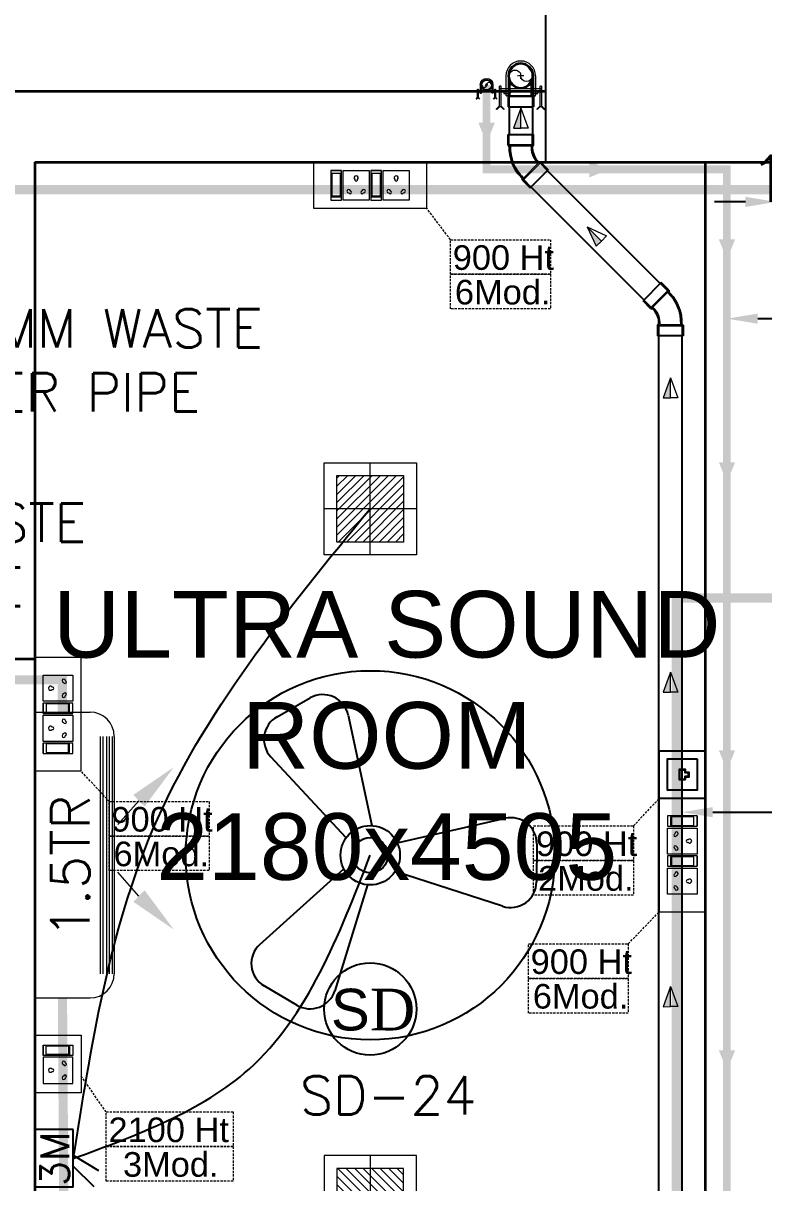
# Model space of a CAD drawing. Extents: x 3550807 to 4078732, y -628171 to -515859.
# Drawn here: x 3676137 to 3678545, y -594524 to -590754 of the extents above; entities that cross this region are included whole.
import ezdxf
from ezdxf import colors
from ezdxf.entities.mleader import LeaderData, LeaderLine
from ezdxf.math import Vec2, Vec3

# ---------------------------------------------------------------- set-up
doc = ezdxf.new("R2010")
doc.units = 0
doc.header["$LTSCALE"] = 6
doc.header["$MEASUREMENT"] = 0
for name, pattern in [('1', [0]), ('CENTER2', [1.125, 0.75, -0.125, 0.125, -0.125]), ('CONTINU', [0]), ('DASHED2', [0.375, 0.25, -0.125])]:
    doc.linetypes.add(name, pattern=pattern)
doc.layers.get('0').update_dxf_attribs({"linetype": 'CONTINUOUS'})
doc.layers.get('Defpoints').update_dxf_attribs({"linetype": 'CONTINUOUS'})
for name, color, linetype in [('24W RAW POWER', 1, 'CONTINUOUS'), ('24W UPS POWER LIGHT', 5, 'CONTINUOUS'), ('COL', 5, 'CONTINUOUS'), ('DIM', 7, 'CONTINUOUS'), ('ELE-1200MM CEILINGFAN', 6, 'CONTINUOUS'), ('ELE-3M RAW P.SB', 40, 'CONTINUOUS'), ('ELE.LAN POINT', 3, 'CONTINUOUS'), ('FA-FIRE TEXT', 7, 'CONTINUOUS'), ('HVAC_HI-WALL_1.5TR', 5, 'CONTINUOUS'), ('MEP_HVAC_DRAIN_PIPE', 7, 'CONTINUOUS'), ('MEP_HVAC_TEXT', 7, 'CONTINUOUS'), ('phe-text', 1, 'CONTINUOUS'), ('PL- WASTE PIPE', 6, 'CONTINUOUS'), ('PL-HOT WATER PIPE', 10, 'CONTINUOUS'), ('PL-SOIL PIPE', 1, 'CONTINUOUS'), ('TEXT', 5, 'CONTINUOUS')]:
    doc.layers.add(name, color=color, linetype=linetype)
doc.layers.add('CFT_LOOPING', color=7, linetype='1', lineweight=0, true_color=0xd6d600)
for name, color, linetype, lineweight in [('ELE-24W EMERGENCY  LED LIGHT', 5, 'CONTINUOUS', 18), ('ELE-24W LED LIGHT', 1, 'CONTINUOUS', 18), ('ELE-2NOS OF 6-16 RAW POWER SOCKET', 1, 'CONTINUOUS', 20), ('ELE-CABLE TRAY', 31, 'CONTINUOUS', 18), ('FA-BELOW SMOKE DERECTOR', 1, 'CONTINUOUS', 25), ('MEP_HVAC_VRF_COPPER_PIPE', 6, 'CONTINUOUS', 9), ('PHE-SP', 1, 'CONTINUOUS', 0), ('PL-CLAMP', 211, 'CONTINUOUS', 13), ('PL-SOFT  WATER SUPPLY PIPE', 162, 'CONTINUOUS', 9), ('PL-WATER PIPE CLAMP', 6, 'CONTINUOUS', 9), ('PL-WATER PIPING', 1, 'CONTINUOUS', 9), ('WALL', 10, 'CONTINUOUS', 35)]:
    doc.layers.add(name, color=color, linetype=linetype, lineweight=lineweight)
doc.layers.add('ELE-6A AC SOCKET', color=7, linetype='CONTINUOUS', true_color=0x00ceb6)
doc.layers.add('ELE-LIGHTING WIRING', color=7, linetype='CONTINUOUS', true_color=0x63d7b6)
doc.styles.add('ARIAL', font='arial.ttf')
doc.styles.add('PDF Times New Roman', font='times.ttf')
doc.styles.add('ROMANS', font='romans.shx')
doc.styles.get("Standard").update_dxf_attribs({"font": 'SIMPLEX'})
doc.styles.add('T 1-25', font='segoeui.ttf', dxfattribs={"width": 0.8, "height": 50})
doc.styles.add('VERDANA', font='verdana.ttf')
doc.dimstyles.new('D 1-25', dxfattribs={"dimtxt": 50, "dimasz": 12.5, "dimexe": 0, "dimexo": 10, "dimgap": 0, "dimtad": 0, "dimdec": 0, "dimzin": 0, "dimdsep": 46, "dimtxsty": 'T 1-25', "dimblk": 'ARCHTICK', "dimcen": 5, "dimclrd": 256, "dimclre": 256, "dimclrt": 256, "dimadec": 0, "dimazin": 0, "dimtfac": 50, "dimtdec": 0, "dimtmove": 1, "dimatfit": 2, "dimfxl": 0, "dimtolj": 1, "dimtzin": 0, "dimarcsym": 0})

# ---------------------------------------------------------------- blocks, each defined once
blk = doc.blocks.new('24w led light')
at = {"layer": 'ELE-24W LED LIGHT', "color": 1, "lineweight": 0}
for p, q in [((159.0000000012145, 158.9999999986694), (-159.9999999987274, 159.0000000012225)), ((-159.9999999987274, 159.0000000012225), (-160.0000000012806, -159.9999999987194)), ((-0.5000000012805742, -159.999999999996), (-0.4999999987274407, 158.999999999946)), ((158.9999999987194, -160.0000000012726), (159.0000000012145, 158.9999999986694)), ((114.5367849160933, 114.5367849143026), (-115.5367849143026, 114.5367849161594)), ((-115.5367849143026, 114.5367849161594), (-115.5367849161594, -115.5367849143526)), ((110.1664341049445, -115.5367849160353), (-115.5367849143606, 110.1664341068094)), ((81.97055120514068, -115.5367849159193), (-115.5367849145927, 81.97055120700553)), ((114.5367849144106, -91.7112528255815), (-91.71125282390676, 114.5367849159273)), ((114.5367849147007, -63.51536992577766), (-63.51536992410293, 114.5367849156952)), ((114.5367849149328, -35.31948702603185), (-35.31948702429909, 114.5367849155211)), ((114.5367849151069, -7.123604126228013), (-7.123604124495255, 114.536784915289)), ((114.536784915339, 21.07227877357582), (21.07227877536661, 114.5367849150569)), ((114.5367849155711, 49.26816167332163), (49.26816167511242, 114.5367849148248)), ((114.5367849158032, 77.46404457312546), (77.46404457497428, 114.5367849145927)), ((114.5367849160353, 105.6599274730454), (105.6599274747201, 114.5367849143606)), ((114.5367849142945, -115.5367849162094), (114.5367849160933, 114.5367849143026)), ((53.77466830533685, -115.5367849157452), (-115.5367849147668, 53.77466830725971)), ((25.57878540547499, -115.536784915397), (-115.5367849150569, 25.57878540745588)), ((-160.000000000004, -0.4999999987194258), (158.999999999996, -0.5000000012725593)), ((-2.617097494328851, -115.5367849151649), (-115.536784915231, -2.617097492464012)), ((-30.81298039413269, -115.5367849150489), (-115.5367849154631, -30.81298039220982)), ((-59.00886329393652, -115.5367849148168), (-115.5367849156952, -59.00886329212971)), ((-87.20474619374036, -115.5367849144686), (-115.5367849159273, -87.20474619181749)), ((-115.4006290935442, -115.5367849142945), (-115.5367849161594, -115.4006290915633)), ((-115.5367849161594, -115.5367849143526), (114.5367849142945, -115.5367849162094)), ((-160.0000000012806, -159.9999999987194), (158.9999999987194, -160.0000000012726))]:
    blk.add_line(p, q, dxfattribs=at)
blk = doc.blocks.new('24w led emeregency')
at = {"layer": 'ELE-24W EMERGENCY  LED LIGHT'}
h = blk.add_hatch(dxfattribs=at)
h.set_pattern_fill('ANSI31', scale=166.666666666665, style=0)
h.set_pattern_definition([(45, (0, 0), (-14.73139127471959, 14.7313912747196), [])])
h.paths.add_polyline_path([(-115.397401795839, -115.397401795839), (-115.397401795839, 115.397401795839), (115.397401795839, 115.397401795839), (115.397401795839, -115.397401795839)])
at = {"layer": 'ELE-24W EMERGENCY  LED LIGHT', "color": 5}
for p, q in [((0, 160), (0, -160)), ((-160, 0), (160, 0))]:
    blk.add_line(p, q, dxfattribs=at)
for points in [[(-160, -160), (-160, 160), (160, 160), (160, -160)], [(-115.397401795839, -115.397401795839), (-115.397401795839, 115.397401795839), (115.397401795839, 115.397401795839), (115.397401795839, -115.397401795839)]]:
    blk.add_lwpolyline(points, close=True, dxfattribs=at)
blk = doc.blocks.new('A$C07FB25EA')
at = {"layer": 'ELE-1200MM CEILINGFAN', "color": 3}
for p, q in [((6.532776267500593, 13.36735990063607), (9.466628320107704, 11.64112324596863)), ((0.2555713899018883, 2.637343919337582), (3.168330920685548, 12.07415516399124)), ((9.838218455632159, 7.943537505430868), (2.358767898105725, 1.207109641702118)), ((-11.7984145034352, 4.548378357842012), (-2.224771563924151, 1.439198100535577)), ((-14.84286138923198, -1.026129745423532), (-14.81482261964993, 2.37777899041248)), ((-2.411792527615034, -1.097340643536882), (-12.04069056159642, -3.293222517087997)), ((2.156221137716784, -1.540003275806157), (8.872359640910874, -8.780932646906876)), ((1.960196047803038, -12.49191586327652), (-0.1339963341779367, -2.646307742243152)), ((8.31008512173139, -12.34123015521618), (5.348194299542229, -14.01890223638475))]:
    blk.add_line(p, q, dxfattribs=at)
at = {"layer": 'ELE-1200MM CEILINGFAN', "color": 5, "ltscale": 10}
blk.add_circle((0, 0), 16.44920765180997, dxfattribs=at)
at = {"layer": 'ELE-1200MM CEILINGFAN', "color": 3}
for radius in [2.649698036423876, 1.57768634052507]:
    blk.add_circle((0, 0), radius, dxfattribs=at)
for centre, radius, start, end in [((5.364932230608247, 11.38253260855709), 2.302911, 59.52805232013018, 162.5228544712673), ((8.29878428322263, 9.656295953875087), 2.302911, 311.9493309576654, 59.52805232013018), ((-12.51198974412546, 2.358810032856127), 2.302911000000001, 71.9493309579858, 179.5280523201116), ((-12.54002851371843, -1.045098702990799), 2.302911000000001, 179.5280523201116, 282.5228544713182), ((7.175096283113817, -10.33743390556629), 2.302911000000001, 299.5280523201873, 42.52285447146621), ((4.213205460910103, -12.01510598673485), 2.302911000000001, 191.9493309577734, 299.5280523201873)]:
    blk.add_arc(centre, radius, start, end, dxfattribs=at)
blk = doc.blocks.new('TEWSER')
at = {"layer": 'ELE-3M RAW P.SB'}
for p, q in [((0, 0), (125, 0)), ((0, 0), (0, -187.5000000001164)), ((0, -68.9348106419202), (-66.29126073652878, -2.643549905624241)), ((0, -104.5043680202216), (-82.20273159211501, -54.11416240036488)), ((0, -187.5000000001164), (125, -187.5000000001164))]:
    blk.add_line(p, q, dxfattribs=at)
blk.add_text('3M', height=93.75000000006436, rotation=269.9999999999999, dxfattribs=at).set_placement((13.29757207352668, -4.704503317945637))
blk = doc.blocks.new('*D171')
at = {"layer": 'Defpoints', "color": 0, "linetype": 'ByBlock', "transparency": 16777216}
for p in [(3678584.52721657, -591335.3572880513), (3678584.52721657, -591356.3237228213), (3678749.533012142, -591356.3212707468)]:
    blk.add_point(p, dxfattribs=at)
at = {"layer": 'ELE-CABLE TRAY', "color": 7, "lineweight": -2, "transparency": 16777216}
for p, q in [((3678484.52721657, -591335.3572880513), (3678384.52721657, -591335.3572880513)), ((3678584.52721657, -591346.3237228213), (3678584.52721657, -591335.3572880513)), ((3678749.533012142, -591335.3572880513), (3678584.52721657, -591335.3572880513)), ((3678749.533012142, -591346.3212707468), (3678749.533012142, -591335.3572880513)), ((3678849.533012142, -591335.3572880513), (3678949.533012142, -591335.3572880513))]:
    blk.add_line(p, q, dxfattribs=at)
at = {"layer": 'ELE-CABLE TRAY', "color": 7, "linetype": 'ByBlock', "transparency": 16777216}
for points in [[(3678484.52721657, -591352.0239547179), (3678484.52721657, -591318.6906213847), (3678584.52721657, -591335.3572880513)], [(3678849.533012142, -591318.6906213847), (3678849.533012142, -591352.0239547179), (3678749.533012142, -591335.3572880513)]]:
    blk.add_solid(points, dxfattribs=at)
at = {"layer": 'ELE-CABLE TRAY', "color": 7, "linetype": 'ByBlock', "transparency": 16777216, "insert": (3678689.530131157, -591260.3572880513), "char_height": 150, "attachment_point": 5, "style": 'ROMANS'}
blk.add_mtext('\\A1;165', dxfattribs=at)
blk = doc.blocks.new('RTUH 6U')
at = {"layer": 'ELE-2NOS OF 6-16 RAW POWER SOCKET', "color": 30, "ltscale": 300}
for p, q in [((-311.5148522858508, -26.47821136575658), (-226.5000409251079, -26.47821136575658)), ((-311.5148522858508, -123.5216896266211), (-311.5148522858508, -26.47821136575658)), ((-226.5000409251079, -26.47821136575658), (-226.5000409251079, -123.5216896266211)), ((-187.0565626639873, -26.47821136575658), (-220.8652583165094, -26.47821136575658)), ((-220.8652583165094, -26.47821136575658), (-220.8652583165094, -123.5216896266211)), ((-189.8739539682865, -37.04342875699513), (-218.0478670122102, -37.04342875699513)), ((-218.0478670122102, -37.04342875699513), (-218.0478670122102, -112.9564722352661)), ((-189.8739539682865, -112.9564722352661), (-189.8739539682865, -37.04342875699513)), ((-187.0565626639873, -123.5216896266211), (-187.0565626639873, -26.47821136575658)), ((-187.0565626639873, -123.5216896266211), (-187.0565626639873, -26.47821136575658)), ((-181.4217800553888, -123.5216896266211), (-181.4217800553888, -26.47821136575658)), ((-181.4217800553888, -26.47821136575658), (-96.40696869464591, -26.47821136575658)), ((-96.40696869464591, -26.47821136575658), (-96.40696869464591, -123.5216896266211)), ((-56.96349043352529, -26.47821136575658), (-90.77218608604744, -26.47821136575658)), ((-90.77218608604744, -26.47821136575658), (-90.77218608604744, -123.5216896266211)), ((-59.78088173829019, -37.04342875699513), (-87.9547947817482, -37.04342875699513)), ((-87.9547947817482, -37.04342875699513), (-87.9547947817482, -112.9564722352661)), ((-59.78088173829019, -112.9564722352661), (-59.78088173829019, -37.04342875699513)), ((-56.96349043352529, -123.5216896266211), (-56.96349043352529, -26.47821136575658)), ((-56.96349043352529, -123.5216896266211), (-56.96349043352529, -26.47821136575658)), ((-189.8739539682865, -40.42429832229391), (-218.0478670122102, -40.42429832229391)), ((-59.78088173829019, -40.42429832229391), (-87.9547947817482, -40.42429832229391)), ((-218.0478670122102, -112.9564722352661), (-189.8739539682865, -112.9564722352661)), ((-87.9547947817482, -112.9564722352661), (-59.78088173829019, -112.9564722352661)), ((-226.5000409251079, -123.5216896266211), (-311.5148522858508, -123.5216896266211)), ((-187.0565626639873, -123.5216896266211), (-220.8652583165094, -123.5216896266211)), ((-220.8652583165094, -123.5216896266211), (-187.0565626639873, -123.5216896266211)), ((-96.40696869464591, -123.5216896266211), (-181.4217800553888, -123.5216896266211)), ((-56.96349043352529, -123.5216896266211), (-90.77218608604744, -123.5216896266211)), ((-90.77218608604744, -123.5216896266211), (-56.96349043352529, -123.5216896266211))]:
    blk.add_line(p, q, dxfattribs=at)
blk.add_lwpolyline([(-4.092510789632797e-05, 4.950386937707663e-05), (-368.4783017947339, 4.950386937707663e-05), (-368.4783017947339, -149.9999504961306), (-4.092510789632797e-05, -149.9999504961306)], close=True, dxfattribs=at)
for centre, radius, start, end in [((-293.2345507191494, -56.05690794810653), 5.702069884256065, 87.48996629468185, 354.7310871131253), ((-288.7399569302797, -52.13456946169026), 4.600757324912477, 284.9048633383454, 157.3161900704558), ((-249.274936280679, -52.13456946169026), 4.600757324912477, 22.68380993221952, 255.0951366616546), ((-244.7803424918093, -56.05690794810653), 5.702069884256065, 185.2689128868746, 92.51003370531816), ((-163.1414784886874, -56.05690794810653), 5.702069884256065, 87.48996629468185, 354.7310871131253), ((-158.6468846998177, -52.13456946169026), 4.600757324912477, 284.9048633383454, 157.3161900677805), ((-119.181864050217, -52.13456946169026), 4.600757324912477, 22.68380993221952, 255.0951366616546), ((-114.6872702613473, -56.05690794810653), 5.702069884256065, 185.2689128868746, 92.51003370531816), ((-269.0074466057122, -98.95577360759489), 6.616767067351513, 127.1583653105455, 52.84163468502312), ((-269.0074466057122, -92.33763240661938), 4.216839631110872, 341.4031195241894, 198.5968804773098), ((-138.9143743752502, -98.95577360759489), 6.616767067351513, 127.1583653105455, 52.84163468502312), ((-138.9143743752502, -92.33763240661938), 4.216839631110872, 341.4031195241894, 198.5968804773098)]:
    blk.add_arc(centre, radius, start, end, dxfattribs=at)
blk = doc.blocks.new('EQ2WE')
at = {"layer": 'ELE-6A AC SOCKET', "lineweight": 0}
for p, q in [((-98.74961535586044, 169.5296093540965), (-215.4297063327394, 169.5296093540965)), ((-215.4297063327394, 169.5296093540965), (-215.4297063327394, 36.34056040062569)), ((-98.74961535586044, 36.34056040062569), (-98.74961535586044, 169.5296093540965)), ((-91.01605767477304, 36.34056040062569), (-91.01605767477304, 169.5296093540965)), ((-91.01605767477304, 169.5296093540965), (-44.61471158778295, 169.5296093540965)), ((-44.61471158778295, 169.5296093540965), (-91.01605767477304, 169.5296093540965)), ((-44.61471158778295, 169.5296093540965), (-44.61471158778295, 36.34056040062569)), ((-44.61471158778295, 169.5296093540965), (-44.61471158778295, 36.34056040062569)), ((-87.14927883446217, 50.84098105295561), (-87.14927883446217, 155.0291887017665)), ((-87.14927883446217, 155.0291887017665), (-48.48149042809382, 155.0291887017665)), ((-48.48149042809382, 155.0291887017665), (-48.48149042809382, 50.84098105295561)), ((-48.48149042809382, 55.48111566121224), (-87.14927883446217, 55.48111566121224)), ((-215.4297063327394, 36.34056040062569), (-98.74961535586044, 36.34056040062569)), ((-44.61471158778295, 36.34056040062569), (-91.01605767477304, 36.34056040062569)), ((-48.48149042809382, 50.84098105295561), (-87.14927883446217, 50.84098105295561))]:
    blk.add_line(p, q, dxfattribs=at)
blk.add_lwpolyline([(0, 0), (-257.3377121933736, 0), (-257.3377121933736, 205.8701697547222), (0, 205.8701697547222)], close=True, dxfattribs=at)
for centre, radius, start, end in [((-157.0896608447656, 135.8136806810508), 9.081299729220849, 307.1583653148004, 232.8416346884283), ((-157.0896608447656, 126.7304949983954), 5.787476604568305, 161.4031195280473, 18.59688047086035), ((-190.3405810883269, 76.93636897683609), 7.825907300167327, 5.268912887902898, 272.5100337055451), ((-184.1718958457932, 71.55308571003843), 6.314391276533496, 202.6838099291593, 75.09513666362629), ((-130.0074258428067, 71.55308571003843), 6.314391276533496, 104.9048633363737, 337.3161900708406), ((-123.8387406007387, 76.93636897683609), 7.825907300167327, 267.4899662944549, 174.7310871120971)]:
    blk.add_arc(centre, radius, start, end, dxfattribs=at)
blk = doc.blocks.new('Voice')
at = {"layer": 'ELE.LAN POINT', "color": 6}
for points in [[(-0.0001435091835446656, -31.83524279187447), (127.8731920092255, -31.83524279191364), (127.8731920092255, 91.99998739433515), (-0.0001435091835446656, 91.99998739437433)], [(21.85946668858487, -9.975632593831826), (106.0135818114571, -9.975632593831826), (106.0135818114571, 70.14037719625334), (21.85946668858487, 70.14037719629252)], [(77.26763112169853, 21.4423185055611), (69.73059573140364, 21.4423185055611), (69.73059573140364, 11.69924630392988), (58.14245276861877, 11.69924630392988), (58.14245276861877, 21.4423185055611), (50.60541737832387, 21.4423185055611), (50.60541737832387, 38.72242609717381), (77.26763112169853, 38.72242609717381)], [(75.92159601097843, 22.78835361628119), (68.38456062068354, 22.78835361628119), (68.38456062068354, 13.04528141464998), (59.48848787933886, 13.04528141464998), (59.48848787933886, 22.78835361628119), (51.95145248904397, 22.78835361628119), (51.95145248904397, 37.37639098645371), (75.92159601097843, 37.37639098645371)]]:
    blk.add_lwpolyline(points, close=True, dxfattribs=at)
blk = doc.blocks.new('SMOKE DETECTOR')
at = {"layer": 'FA-BELOW SMOKE DERECTOR', "color": 7}
blk.add_circle((931028.7306233168, -118293.8702529273), 166.0108993562608, dxfattribs=at)
at = {"layer": 'FA-BELOW SMOKE DERECTOR', "insert": (930887.0836242564, -118372.9609814075), "char_height": 150, "attachment_point": 7, "style": 'PDF Times New Roman'}
blk.add_mtext('{\\fArial|b0|i0|c0|p34;S}D', dxfattribs=at)
blk = doc.blocks.new('clamp')
at = {"layer": 'PL-CLAMP'}
for p, q in [((105.410400617477, 198.4223073759828), (168.5933547500048, 198.4223073759828)), ((105.4194071475234, 191.061689693645), (168.5933547500048, 191.061689693645)), ((156.2435930851665, 205.7829250434194), (161.1938547078047, 205.7829250434194)), ((163.1938547078338, 185.7010720262084), (163.1938547078338, 203.7829250434194)), ((170.5933547500339, 196.4223073759828), (170.5933547500339, 193.0616897234473)), ((156.2439709785853, 183.7010720261939), (161.1938547078047, 183.7010720261939)), ((156.2451165500555, 116.7600894758258), (161.1953781727519, 116.7600894758258)), ((163.1953781727519, 96.67823645860028), (163.1953781727519, 114.7600894758258)), ((105.410400617477, 102.0388344714198), (168.594878304359, 102.0388541260514)), ((105.4395805779371, 109.3994718083892), (168.594878304359, 109.3994718083892)), ((156.2454944435325, 94.67823645861483), (161.1953781727519, 94.67823645861483)), ((170.594878304359, 107.3994718083892), (170.594878304359, 104.0388541409526))]:
    blk.add_line(p, q, dxfattribs=at)
for points in [[(138.4495001331173, 216.4782889524255, -0.4142135623730951), (139.4494830265551, 217.4783060887608), (203.0525380793722, 217.4783060887608), (214.0287283745938, 228.4483454910244), (215.442966125761, 227.0341561360489), (203.8813840006806, 215.477935905318), (215.3198989716411, 204.0455645558561), (213.9057096329861, 202.6313268032993), (203.0092255945979, 213.4783060589585), (139.4495514824896, 213.4783060589585, -0.4142135623730951), (138.449534316381, 214.4782889673266), (138.4495001331173, 216.4782889524255)], [(138.4495001319614, 84.33570991845465, -0.4142135623730951), (139.4494830253992, 85.33572705479003), (203.0525380782163, 85.33572705479003), (214.0287283734379, 96.3057664570536), (215.4429661246051, 94.89157710207816), (203.8813839995248, 83.33535687134726), (215.3198989704852, 71.90298552188533), (213.9057096318302, 70.48874776932853), (203.009225593442, 81.3357270249877), (139.4495514813337, 81.3357270249877, -0.4142135623730951), (138.4495343152252, 82.33570993335582), (138.4495001319614, 84.33570991845465)]]:
    blk.add_lwpolyline(points, format="xyb", dxfattribs=at)
for points in [[(146.2457227590952, 81.33584335835315), (146.2433929625716, 217.4784224072251)], [(156.2457227888975, 81.3360144832883), (156.2433929327693, 217.4785935470615)]]:
    blk.add_lwpolyline(points, dxfattribs=at)
for centre, radius, start, end in [((105.410400617477, 150.2305709013496), 48.19173645431874, 90, 270), ((161.1938547078047, 203.7829250434194), 2, 0, 90), ((168.5933547500048, 196.4223073759828), 2, 0, 90), ((168.5933547500048, 193.0616897234473), 2, 270, 0), ((161.1938547078047, 185.7010720262084), 2, 270, 0), ((161.1953781727519, 114.7600894758258), 2, 0, 90), ((161.1953781727519, 96.67823645860028), 2, 270, 0), ((168.594878304359, 107.3994718083892), 2, 0, 90), ((168.594878304359, 104.0388541409526), 2, 270, 0)]:
    blk.add_arc(centre, radius, start, end, dxfattribs=at)
blk = doc.blocks.new('RISER UP 100')
at = {"color": 0, "linetype": 'Continuous'}
for p, q in [((-98.49999999981087, 60.00000000035834), (-148.4999999998108, 60.00000000054024)), ((-148.5000000002183, -59.99999999945976), (-148.4999999998108, 60.00000000054024)), ((-98.49999999976716, 60.00000000035834), (-93.49999999977443, 55.00000000034014)), ((-93.49999999983265, 55.00000000036925), (-23.97915761637705, 55.00000000011461)), ((-98.50000000020373, -59.99999999964166), (-93.50000000016735, -54.99999999965986)), ((-93.50000000022557, -54.99999999968895), (-23.97915761678451, -54.99999999994178)), ((-98.50000000020373, -59.99999999964166), (-148.5000000002183, -59.99999999945976))]:
    blk.add_line(p, q, dxfattribs=at)
at = {"color": 8, "linetype": 'Continuous', "lineweight": 0, "ltscale": 0.005}
for p, q in [((-98.49999999983265, 55.00000000035834), (-148.4999999998035, 55.00000000054024)), ((-98.50000000016735, -54.99999999964166), (-98.49999999981813, 55.00000000035834)), ((-98.49999999978901, 55.00000000035834), (-93.4999999998472, 50.00000000036925)), ((-93.5000000001528, -49.99999999965986), (-93.4999999998472, 50.00000000036925)), ((-93.4999999998472, 50.00000000036925), (-33.16624790341303, 50.00000000014916)), ((-98.50000000018193, -54.99999999964166), (-148.5000000001819, -54.99999999945976)), ((-98.50000000018193, -54.99999999964166), (-93.5000000001528, -49.99999999965986)), ((-93.50000000021099, -49.99999999968895), (-33.16624790377682, -49.99999999990814))]:
    blk.add_line(p, q, dxfattribs=at)
at = {"color": 8, "linetype": 'CENTER2', "lineweight": 0}
for p, q in [((-15, 0), (15, 0)), ((0, 15), (0, -15))]:
    blk.add_line(p, q, dxfattribs=at)
at = {"color": 0, "linetype": 'Continuous'}
blk.add_circle((-8.73115e-11, 0), 60, dxfattribs=at)
at = {"color": 8, "linetype": 'Continuous', "lineweight": 0, "ltscale": 0.005}
blk.add_circle((0, 0), 55.00000000005822, dxfattribs=at)
at = {"color": 8, "linetype": 'Continuous', "lineweight": 0}
for centre, start, end in [((2.18279e-11, 27.50000000002911), 89.99999999958314, 269.9999999991661), ((-1.891749e-10, -27.50000000002911), 269.9999999991661, 89.99999999958314)]:
    blk.add_arc(centre, 27.5000000000291, start, end, dxfattribs=at)
blk = doc.blocks.new('100 ELBOW')
at = {"color": 0, "linetype": 'Continuous'}
for p, q in [((72.20195579302526, 60.89285714305515), (66.55310312058282, 55.24400447058178)), ((72.20195579302526, 60.89285714305515), (123.7016141955292, 60.89285714315782)), ((123.7016141955292, 60.89285714315782), (123.7016141957698, -60.89285714266598)), ((-77.3469007565509, 0.5118417450248673), (-85.85548284644028, -7.996740344913633)), ((-94.11224476787173, -7.996740344930003), (-130.5622163833468, -44.44671196059696)), ((-130.5622163833468, -44.44671196059696), (-44.44671195991396, -130.5622163835787)), ((-94.11224476787173, -7.996740344930003), (-85.85548284644028, -7.996740344913633)), ((72.20195579341816, -60.89285714276775), (66.36354344811843, -55.05444479749622)), ((-7.996740344438872, -94.11224476791176), (-44.44671195991396, -130.5622163835787)), ((-0.4034520905552199, -78.18519802140327), (-7.996740344460704, -85.77848627534877)), ((-7.996740344438872, -94.11224476791176), (-7.996740344460704, -85.77848627534877)), ((72.20195579341816, -60.89285714276775), (123.7016141957698, -60.89285714266598))]:
    blk.add_line(p, q, dxfattribs=at)
at = {"color": 8, "linetype": 'Continuous', "lineweight": 0, "ltscale": 0.005}
for p, q in [((68.75000000021828, -49.13551471746722), (68.7499999999054, 49.10714285732321)), ((74.64285714274592, 55.00000000019736), (68.90941947101965, 49.26656232843924)), ((74.64285714310246, -54.99999999990087), (74.64285714274592, 55.00000000019736)), ((74.64285714274592, 55.00000000019736), (123.7016141955408, 55.00000000029549)), ((-91.67134341815105, -13.88959748778779), (-126.3953371370517, -48.6135912068703)), ((-91.67134341815105, -13.88959748778779), (-13.88959748730849, -91.67134341822292)), ((-91.67134341815105, -13.88959748778779), (-83.33758492558991, -13.88959748777142)), ((-83.3576468604806, -13.86953555287528), (-13.88959748733759, -83.33758492565994)), ((74.64285714310246, -54.99999999990087), (68.91841655111057, -49.27555940794263)), ((74.64285714310246, -54.99999999990087), (123.7016141957582, -54.99999999980364)), ((-13.88959748730849, -91.67134341822292), (-48.61359120620909, -126.3953371373054)), ((-4.450881254597334, -73.8988686928733), (-13.88959748733759, -83.33758492565994)), ((-13.88959748730849, -91.67134341822292), (-13.88959748733759, -83.33758492565994))]:
    blk.add_line(p, q, dxfattribs=at)
at = {"color": 8, "linetype": 'Continuous', "ltscale": 0.005}
blk.add_line((-72.30290350667202, -2.777919497664694), (-73.2578966919973, -3.732912682990899), dxfattribs=at)
at = {"color": 0, "linetype": 'Continuous'}
for centre, radius, start, end in [((61.57294092707889, -148.1969790893035), 203.5019307214106, 88.59769996659846, 133.0507825924265), ((60.93983303497954, -147.121771400527), 92.2781110515842, 86.66432149599329, 131.6643214958238)]:
    blk.add_arc(centre, radius, start, end, dxfattribs=at)
at = {"color": 8, "linetype": 'Continuous', "lineweight": 0, "ltscale": 0.005}
for centre, radius, start, end in [((61.53893721500208, -148.1392305552408), 197.5433397327614, 87.86175748807987, 137.1799984277659), ((60.93983303497954, -147.121771400527), 98.17096819445032, 85.33829684311314, 131.7660126684911)]:
    blk.add_arc(centre, radius, start, end, dxfattribs=at)
blk = doc.blocks.new('A$C0B1B3CFA')
at = {"layer": 'PHE-SP'}
h = blk.add_hatch(color=7, dxfattribs=at)
h.dxf.hatch_style = 1
h.paths.add_polyline_path([(-0.0494668798380715, 0.0226015183831585), (-0.0494668798380715, 0), (0.0123667199595179, 0)])
at = {"layer": 'PHE-SP', "color": 7}
for points in [[(-0.0494668798380715, 0), (0.0123667199595179, 0), (-0.0494668798380715, 0.0226015183831585), (-0.0494668798380715, 0)], [(-0.0494668798380715, 0), (0.0123667199595179, 0), (-0.0494668798380715, -0.0226015183831585), (-0.0494668798380715, 0)]]:
    blk.add_lwpolyline(points, dxfattribs=at)
blk = doc.blocks.new('Z$W@#3BD47561')
at = {"layer": 'PHE-SP', "xscale": 49.00933755098914, "yscale": 49.00933755098914, "zscale": 49.00933755098914, "rotation": 270}
blk.add_blockref('A$C0B1B3CFA', (0, 0), dxfattribs=at)
blk = doc.blocks.new('Z$W@#4AA511D8')
at = {"layer": 'phe-text', "linetype": 'ByBlock', "lineweight": -2, "ltscale": 0.5, "xscale": 0.0244727334018079, "yscale": 0.0244727334018079, "zscale": 0.0244727334018079, "rotation": 270}
blk.add_blockref('Z$W@#3BD47561', (0.0148325505764859, 0), dxfattribs=at)
blk = doc.blocks.new('WATER PIPE CLAMP')
at = {"layer": 'PL-CLAMP'}
for p, q in [((-61.42363702543662, 87.203300018562), (-62.53149715260952, 86.09451075736433)), ((-62.53149715260952, 86.09451075736433), (-54.02695144325844, 77.55860233027488)), ((-52.46013191560633, 78.24279998312704), (-61.42363702543662, 87.203300018562)), ((-54.02695144325844, 77.55860233027488), (-54.00521956078592, 27.74663718196098)), ((-43.40742998669157, 87.30760832811939), (-52.46013191560633, 78.24279998312704)), ((-50.89215058725676, 77.59391414618585), (-42.29864071271732, 86.19974820199423)), ((-50.87040387224988, 27.7479511849815), (-50.89215058725676, 77.59391414618585)), ((-42.29864071271732, 86.19974820199423), (-43.40742998669157, 87.30760832811939)), ((42.13701889981166, 87.24848129262682), (41.02915877263877, 86.13969203148736)), ((41.02915877263877, 86.13969203148736), (49.53370448198984, 77.6037836043397)), ((51.10052400970017, 78.28798125730827), (42.13701889981166, 87.24848129262682)), ((49.53370448198984, 77.6037836043397), (49.55543636449147, 27.79181845602579)), ((60.15322593858582, 87.35278960224241), (51.10052400970017, 78.28798125730827)), ((52.66850533804973, 77.63909542025067), (61.26201521253097, 86.24492947617546)), ((52.69025205305661, 27.79313245910453), (52.66850533804973, 77.63909542025067)), ((61.26201521253097, 86.24492947617546), (60.15322593858582, 87.35278960224241)), ((-54.01073710885248, 40.90986241446808), (52.68473527816241, 40.95458542252891)), ((-54.00745208957233, 33.0728232281399), (52.68802028574282, 33.11754628294148)), ((-53.22118712621159, 26.96326172561385), (-51.65377930528484, 26.96391876210691)), ((-43.55438549470273, 40.91424533922691), (-43.55607792458613, 44.79348857409786)), ((-41.98935392982094, 46.36158022109885), (-27.81853501210571, 46.36776264267974)), ((-37.76847486649058, 1.077100204420276), (-37.79006306102383, 50.59502245381009)), ((-33.58960984708392, 52.16426313994452), (-36.223339054588, 52.16311410081107)), ((-31.9999245791405, 1.102485351613723), (-32.02151820008294, 50.59753914515022)), ((-26.24875080600032, 40.93598598096287), (-26.25044336510473, 44.81552537239622)), ((26.21315937946201, 40.9579761881032), (26.21146694957861, 44.83721942297416)), ((27.77819094437291, 46.39082434552256), (41.94900986205903, 46.39700676721986)), ((31.9990818107326, 1.114596733823419), (31.97748181317002, 50.62426650820998)), ((36.17793502708082, 52.19350719428621), (33.54420583127649, 52.19235815526918)), ((37.76762975112069, 1.110054972348735), (37.74602667411091, 50.62678319949191)), ((43.51879406816442, 40.95074338099221), (43.51710150906001, 44.83028277236735)), ((50.3394687990949, 27.00844299967866), (51.90687661999254, 27.00910003622994))]:
    blk.add_line(p, q, dxfattribs=at)
for centre, radius, start, end in [((-53.22151561529608, 27.74696567107458), 0.7837040143289429, 180.0240154956851, 270.0240154935605), ((-51.6541078001901, 27.74762269004714), 0.783703996811694, 270.0240159196474, 0.02401592176918838), ((-41.98867010368849, 44.79417240020121), 1.56740797006026, 90.02499690782554, 180.0249969067743), ((-36.22265522845555, 50.59570627997164), 1.56740797006026, 90.02499690782554, 180.0249969089031), ((-0.0004225751908961684, 1.093577588384505), 37.76805590477138, 180.0249969071972, 0.02499690719718837), ((-33.58892602098058, 50.59685531898867), 1.56740797006026, 0.0249969089030943, 90.02499690676166), ((-27.81785118600237, 44.81484154629288), 1.56740797006026, 0.02499690677435697, 90.02499690676166), ((27.77887477047625, 44.82341652462492), 1.56740797006026, 90.02499690676166, 180.0249969067743), ((33.54488965740893, 50.62495033431333), 1.56740797006026, 90.02499690782554, 180.0249969067743), ((36.17861885321327, 50.62609937338857), 1.56740797006026, 0.02499690677435697, 90.02499690782554), ((41.94969368816237, 44.82959894626401), 1.56740797006026, 0.02499690677435697, 90.02499690676166), ((50.3391403099813, 27.79214694513939), 0.7837040143289429, 180.0240154956851, 270.0240154956882), ((51.90654812505818, 27.79280396422837), 0.783703996811694, 270.0240159217751, 0.02401591750474252)]:
    blk.add_arc(centre, radius, start, end, dxfattribs=at)
blk = doc.blocks.new('1234WE12')
at = {"layer": 'PL-SOFT  WATER SUPPLY PIPE', "color": 8, "linetype": 'CENTER2', "lineweight": 0}
for p, q in [((4.363600330427289, 0.02984980307519436), (-4.3636469617486, 0.008779353927820921)), ((-0.01055854186415672, 4.382938224356622), (0.01051190868020058, -4.344309067353606))]:
    blk.add_line(p, q, dxfattribs=at)
at = {"layer": 'PL-SOFT  WATER SUPPLY PIPE', "color": 3, "linetype": 'Continuous'}
blk.add_circle((-2.331659197807312e-05, 0.01931457873433828), 17.45454545453417, dxfattribs=at)
at = {"layer": 'PL-SOFT  WATER SUPPLY PIPE', "color": 8, "linetype": 'Continuous', "lineweight": 0, "ltscale": 0.005}
blk.add_circle((-2.331659197807312e-05, 0.01931457873433828), 16.0000000000066, dxfattribs=at)
at = {"layer": 'PL-SOFT  WATER SUPPLY PIPE', "color": 8, "linetype": 'Continuous', "lineweight": 0}
for centre, start, end in [((-8, 0), 180.138330611633, 0.1383306149685398), ((7.999953368678689, 0.03862915700301528), 0.1383306149685398, 180.138330611633)]:
    blk.add_arc(centre, 8.000000000003295, start, end, dxfattribs=at)
blk = doc.blocks.new('HI WALL SPLIT AC UNIT 1.5TR')
at = {"layer": 'HVAC_HI-WALL_1.5TR', "color": 7, "lineweight": 5}
for p, q in [((1295285.094062001, -129882.4152555451), (1295362.690297949, -129951.570953507)), ((1295594.968264924, -129882.4152555451), (1295517.372028977, -129951.570953507))]:
    blk.add_line(p, q, dxfattribs=at)
at = {"layer": 'HVAC_HI-WALL_1.5TR', "color": 5, "lineweight": 5}
for p, q in [((1295075.965363557, -129962.8062686893), (1295847.465363557, -129962.8062686893)), ((1294997.215363557, -130220.8062686893), (1294997.215363557, -130041.5562686893)), ((1295926.215363557, -130220.8062686893), (1295926.215363557, -130041.5562686893)), ((1294997.215363557, -130220.8062686893), (1295926.215363557, -130220.8062686893))]:
    blk.add_line(p, q, dxfattribs=at)
at = {"layer": 'HVAC_HI-WALL_1.5TR', "color": 8, "lineweight": 5}
for p, q in [((1295075.965363557, -129969.7335215405), (1295847.465363557, -129969.7335215405)), ((1295075.965363557, -129978.9698862642), (1295847.465363557, -129978.9698862642)), ((1295075.965363557, -129988.2062509879), (1295847.465363557, -129988.2062509879)), ((1295075.965363557, -129999.7517275843), (1295847.465363557, -129999.7517275843)), ((1295075.965363557, -130008.9880095412), (1295847.465363557, -130008.9880095412))]:
    blk.add_line(p, q, dxfattribs=at)
at = {"layer": 'HVAC_HI-WALL_1.5TR', "color": 5, "lineweight": 5}
for centre, radius, start, end in [((1295075.965363557, -130041.5562686895), 78.75, 90, 180), ((1295847.465363557, -130041.5562686895), 78.7500000000291, 0, 90)]:
    blk.add_arc(centre, radius, start, end, dxfattribs=at)
at = {"layer": 'HVAC_HI-WALL_1.5TR', "color": 7, "lineweight": 5}
for points in [[(1295304.003380456, -129864.2081092676), (1295266.184743546, -129900.6224018228), (1295175.851184335, -129768.959344816)], [(1295576.05894647, -129864.2081092676), (1295613.877583379, -129900.6224018228), (1295704.21114259, -129768.959344816)]]:
    blk.add_solid(points, dxfattribs=at)

msp = doc.modelspace()

# ---------------------------------------------------------------- linework, layer by layer
at = {"layer": 'CFT_LOOPING', "color": 7, "linetype": 'DASHED2', "ltscale": 5}
for p, q in [((3677525.796491113, -591458.2369402051), (3677448.841700213, -591356.3219173255)), ((3676415.980639821, -593284.6055742037), (3676324.68010259, -593185.6004146117)), ((3678121.082239062, -593364.0993158801), (3678204.506866713, -593274.6239370556)), ((3678103.886402969, -593747.4548237857), (3678204.488745962, -593643.1021979253)), ((3676406.585881214, -594294.13737716), (3676324.680152094, -594176.7857460191))]:
    msp.add_line(p, q, dxfattribs=at)
for points in [[(3677525.796491113, -591458.2369402051), (3677850.616510147, -591458.2369402051), (3677850.616510147, -591570.7369402051), (3677525.796491113, -591570.7369402051)], [(3677525.796491113, -591570.7369402051), (3677850.616510147, -591570.7369402051), (3677850.616510147, -591683.2369402051), (3677525.796491113, -591683.2369402051)], [(3676415.980639821, -593284.6055742037), (3676740.800658856, -593284.6055742037), (3676740.800658856, -593397.1055742037), (3676415.980639821, -593397.1055742037)], [(3677796.262220027, -593364.0993158801), (3678121.082239062, -593364.0993158801), (3678121.082239062, -593476.5993158801), (3677796.262220027, -593476.5993158801)], [(3676415.980639821, -593397.1055742037), (3676740.800658856, -593397.1055742037), (3676740.800658856, -593509.6055742037), (3676415.980639821, -593509.6055742037)], [(3677796.262220027, -593476.5993158801), (3678121.082239062, -593476.5993158801), (3678121.082239062, -593589.0993158801), (3677796.262220027, -593589.0993158801)], [(3677779.066383934, -593747.4548237857), (3678103.886402969, -593747.4548237857), (3678103.886402969, -593859.9548237857), (3677779.066383934, -593859.9548237857)], [(3677779.066383934, -593859.9548237857), (3678103.886402969, -593859.9548237857), (3678103.886402969, -593972.4548237857), (3677779.066383934, -593972.4548237857)], [(3676406.585881214, -594294.13737716), (3676819.181869222, -594294.13737716), (3676819.181869222, -594406.63737716), (3676406.585881214, -594406.63737716)], [(3676406.585881214, -594406.63737716), (3676819.181869222, -594406.63737716), (3676819.181869222, -594519.13737716), (3676406.585881214, -594519.13737716)]]:
    msp.add_lwpolyline(points, close=True, dxfattribs=at)
at = {"layer": 'COL', "color": 8}
msp.add_lwpolyline([(3677834.524987438, -591206.3203238578), (3678584.524987438, -591206.3203238578), (3678584.524987438, -590456.3203238578), (3677834.524987438, -590456.3203238578)], close=True, dxfattribs=at)
at = {"layer": 'ELE-LIGHTING WIRING', "linetype": 'ByBlock'}
for points in [[(3676299.680152095, -594445.3701686361), (3676557.625493019, -593378.2603131594), (3677264.60702781, -592332.8203238578, 2.754892199620455e-09)], [(3676299.680152095, -594445.3701686361), (3676871.016974985, -594154.5712282232), (3677265.077247248, -593459.5405432943, 1.344342878938466e-09)]]:
    msp.add_spline(points, degree=3, dxfattribs=at)
at = {"layer": 'ELE-LIGHTING WIRING', "color": 254, "linetype": 'ByBlock', "true_color": 0xdebad0}
msp.add_spline([(3679145.468293663, -601316.4924160715), (3678902.490396204, -599920.1686120328), (3676407.258944845, -598217.9952188582), (3675736.705789957, -596206.3357541976), (3675458.650371533, -594096.7903123047, -3.520453151925189e-09)], degree=3, dxfattribs=at)
at = {"layer": 'MEP_HVAC_DRAIN_PIPE', "linetype": 'ByBlock', "const_width": 30}
for points in [[(3679620.024987439, -591295.9453238582), (3675959.680152094, -591295.9453238582)], [(3676264.305152094, -592994.3613585287), (3676264.305152094, -592889.2856434212), (3676002.393892264, -592889.2856434212), (3676002.393892264, -592074.6655221387)]]:
    msp.add_lwpolyline(points, dxfattribs=at)
at = {"layer": 'MEP_HVAC_VRF_COPPER_PIPE', "color": 6, "linetype": 'ByBlock', "const_width": 30}
for points, elevation in [([(3675899.288931763, -594854.9170493123), (3678260.008798883, -594854.9170493123), (3678260.008798883, -592623.207719122), (3678674.161504354, -592623.207719122), (3678674.161504353, -592445.8203238245)], -0.006222254567006757), ([(3675899.288931761, -594760.8723830688), (3676269.880563486, -594760.8723830688), (3676264.305152094, -593923.3613585287)], -0.006222254227347127)]:
    msp.add_lwpolyline(points, dxfattribs=dict(at, elevation=elevation))
at = {"layer": 'PL- WASTE PIPE', "linetype": 'ByBlock', "ltscale": 5}
for p, q in [((3677717.007586098, -591026.5950427359), (3677717.007586098, -591116.2044257026)), ((3677792.007586098, -591026.5950427359), (3677792.007586098, -591116.2044257027)), ((3677840.625887817, -591233.6920655842), (3678207.659771615, -591600.7259493823)), ((3677787.592879228, -591286.7250741732), (3678154.626762975, -591653.7589579208)), ((3678203.563803438, -595820.8093542224), (3678203.563803438, -591771.2465978534)), ((3678278.563803438, -595820.8093542224), (3678278.563803438, -591771.2465978533))]:
    msp.add_line(p, q, dxfattribs=at)
at = {"layer": 'PL-HOT WATER PIPE', "color": 11, "true_color": 0xf75178, "const_width": 25}
msp.add_lwpolyline([(3677643.363418824, -590955.2505377093), (3677643.363418824, -591229.5471320888), (3678424.726909992, -591229.5471320888), (3678424.726909992, -596266.9628576905)], dxfattribs=at)
at = {"layer": 'PL-WATER PIPING', "color": 61, "true_color": 0xd8e58c}
for points in [[(3677643.363418824, -591078.3109305454, 53.25524689926687, 0, 0), (3677643.363418824, -591143.1220071977, 0, 0, 0)], [(3677977.051355638, -591229.5471320888, 53.25524689926687, 0, 0), (3678041.86243229, -591229.5471320888, 0, 0, 0)], [(3678424.726909992, -591457.0560727381, 53.25524689926687, 0, 0), (3678424.726909992, -591521.8671493904, 0, 0, 0)], [(3678424.726909992, -592181.6293445019, 53.25524689926687, 0, 0), (3678424.726909992, -592246.4404211541, 0, 0, 0)], [(3678424.726909992, -593118.1482781386, 53.25524689926687, 0, 0), (3678424.726909992, -593182.9593547909, 0, 0, 0)], [(3678424.726909992, -594093.6090351909, 53.25524689926687, 0, 0), (3678424.726909992, -594158.4201118432, 0, 0, 0)]]:
    msp.add_lwpolyline(points, format="xyseb", dxfattribs=at)
at = {"layer": 'WALL', "color": 8, "linetype": 'ByBlock'}
for p, q in [((3677834.524987438, -590976.3203238578), (3672289.524987439, -590976.3203238578)), ((3676174.680152094, -591206.3200928693), (3676174.680152094, -592821.3200928693)), ((3678354.591935347, -595711.4023931994), (3678354.524987464, -591206.3237417815)), ((3675941.680152094, -592821.3200928693), (3676174.680152094, -592821.3200928693)), ((3676174.680152094, -592821.3200928693), (3676174.680152094, -594796.4023936343))]:
    msp.add_line(p, q, dxfattribs=at)
at = {"layer": 'WALL', "color": 8, "lineweight": 0}
msp.add_line((3677834.524987438, -591206.3203238578), (3676174.680152094, -591206.3203238578), dxfattribs=at)
at = {"layer": 'WALL', "color": 8, "linetype": 'ByBlock'}
msp.add_lwpolyline([(3676174.680152094, -591206.3203238578), (3681584.524987438, -591206.3203238578), (3681584.524987438, -597171.3203238578)], dxfattribs=at)

# ---------------------------------------------------------------- block references
at = {"layer": '24W RAW POWER', "lineweight": 9, "xscale": -0.9404388715045132, "yscale": 0.9404388715045132, "zscale": 0.9404388715045132}
msp.add_blockref('24w led light', (3677264.60702781, -592332.8203238578, 2.754892199620455e-09), dxfattribs=at)
at = {"layer": '24W UPS POWER LIGHT', "lineweight": 9, "xscale": -0.9375000000222322, "yscale": 0.9375000000222322, "zscale": 0.9375000000222322}
msp.add_blockref('24w led emeregency', (3677265.077247248, -594585.7905432937), dxfattribs=at)
at = {"layer": 'ELE-1200MM CEILINGFAN', "color": 7, "ltscale": 8, "xscale": 36.47592107175105, "yscale": 36.47592107175105, "zscale": 36.47592107175105, "rotation": 180}
msp.add_blockref('A$C07FB25EA', (3677265.077247248, -593459.5405432943, 1.344342878938466e-09), dxfattribs=at)
at = {"layer": 'ELE-2NOS OF 6-16 RAW POWER SOCKET', "color": 3, "linetype": 'ByBlock'}
for p, rotation in [((3677080.363398419, -591356.3218678216), 180), ((3676324.68010259, -593185.6004146117), 270), ((3678204.506916217, -593274.6238961306), 89.99999999999999)]:
    msp.add_blockref('RTUH 6U', p, dxfattribs=dict(at, rotation=rotation))
at = {"layer": 'ELE-3M RAW P.SB', "color": 26, "linetype": 'ByBlock', "rotation": 180}
msp.add_blockref('TEWSER', (3676299.680152095, -594539.1201686364), dxfattribs=at)
at = {"layer": 'ELE-6A AC SOCKET', "color": 254, "linetype": 'ByBlock', "true_color": 0xdebad0, "xscale": 0.7286145446852714, "yscale": 0.7286145446852714, "zscale": 0.7286145446852714, "rotation": 90}
msp.add_blockref('EQ2WE', (3676324.680152094, -594044.2916267125), dxfattribs=at)
at = {"layer": 'ELE.LAN POINT', "color": 7, "xscale": -1.211286963933217, "yscale": 1.211286963933217, "zscale": 1.211286963933217, "rotation": 89.99999999999973}
msp.add_blockref('Voice', (3678315.945252125, -593119.7328065382), dxfattribs=at)
at = {"layer": 'FA-BELOW SMOKE DERECTOR', "color": 6, "xscale": 0.9035551315104862, "yscale": 0.9035551315104862, "zscale": 0.9035551315104862}
msp.add_blockref('SMOKE DETECTOR', (2836029.290108856, -487074.507050026, 1.344342878938466e-09), dxfattribs=at)
at = {"layer": 'HVAC_HI-WALL_1.5TR', "rotation": 270}
msp.add_blockref('HI WALL SPLIT AC UNIT 1.5TR', (3806395.486420784, 702002.8540050285), dxfattribs=at)
at = {"layer": 'PL- WASTE PIPE', "linetype": 'ByBlock', "ltscale": 5}
for name, p, xscale, yscale, zscale, rotation in [('RISER UP 100', (3677754.433246917, -590925.545758524), -0.6804665603485837, 0.6804665603485837, 0.6804665595408722, 269.9999999999997), ('100 ELBOW', (3677754.447248828, -591200.5464352997), 0.6818181811568929, 0.6818181824598778, 0.6818181817632315, 90.00000000000026), ('100 ELBOW', (3678240.805402014, -591686.9045882563), 0.6818181811568929, 0.6818181824598778, 0.6818181817632315, 270.0000000000002)]:
    msp.add_blockref(name, p, dxfattribs=dict(at, xscale=xscale, yscale=yscale, zscale=zscale, rotation=rotation))
at = {"layer": 'PL-CLAMP', "linetype": 'ByBlock', "xscale": 0.9999250758013818, "yscale": 0.9999250758013818, "zscale": 0.9999250752857497, "rotation": 269.9750030928284}
msp.add_blockref('clamp', (3677604.259872148, -590820.042941187), dxfattribs=at)
at = {"layer": 'PL-SOFT  WATER SUPPLY PIPE', "color": 2, "ltscale": 500, "rotation": 180}
msp.add_blockref('1234WE12', (3677643.363418821, -590955.2503533212), dxfattribs=at)
at = {"layer": 'PL-SOIL PIPE', "color": 1, "linetype": 'Continuous', "xscale": 876.8658294741393, "yscale": 876.8658294741393, "zscale": 876.8658294741393}
for p, rotation in [((3677754.299703894, -591030.6857493959), 270.1299954999209), ((3677970.51428378, -591416.8221301824), 315.1299954999209), ((3678240.65785708, -591907.7079980618), 270.1299954999209), ((3678240.65785708, -592864.0968374987), 270.1299954999209), ((3678240.65785708, -593886.7984950895), 270.1299954999209)]:
    msp.add_blockref('Z$W@#4AA511D8', p, dxfattribs=dict(at, rotation=rotation))
at = {"layer": 'PL-WATER PIPE CLAMP', "ltscale": 5, "xscale": -0.5454630040780015, "yscale": 0.5454630040780015, "zscale": 0.5454630040780017, "rotation": 180.1633275206256}
msp.add_blockref('WATER PIPE CLAMP', (3677643.360222232, -590953.9505346047), dxfattribs=at)

# ---------------------------------------------------------------- texts
at = {"layer": 'DIM', "color": 8, "insert": (3677318.563175736, -593071.3699964542), "char_height": 216.75, "width": 2086.033935879946, "attachment_point": 5, "style": 'ARIAL'}
msp.add_mtext('ULTRA SOUND\\PROOM\\P2180x4505', dxfattribs=at)
at = {"layer": 'FA-FIRE TEXT', "color": 200, "linetype": 'CONTINU', "insert": (3677036.737470137, -594177.6191885289), "char_height": 125, "width": 349.8378647597838, "attachment_point": 1, "style": 'ROMANS'}
msp.add_mtext('{\\C256;SD-24\\P}', dxfattribs=at)
at = {"layer": 'MEP_HVAC_TEXT', "color": 0, "insert": (3676227.269481177, -593263.2224431175), "char_height": 125, "width": 1718.698670698463, "attachment_point": 3, "rotation": 89.99312459720404, "style": 'VERDANA'}
msp.add_mtext('{\\Fromans|c0;\\C256;1.5TR}', dxfattribs=at)
at = {"layer": 'PL- WASTE PIPE', "linetype": 'ByBlock', "ltscale": 5, "insert": (3675731.509647575, -591683.7614049522), "char_height": 124.9999999977931, "width": 1332.590875704529, "attachment_point": 1, "style": 'ROMANS'}
msp.add_mtext('%%c75MM WASTE WATER PIPE', dxfattribs=at)
at = {"layer": 'PL- WASTE PIPE', "color": 4, "linetype": 'ByBlock', "ltscale": 5, "insert": (3675157.058539179, -592315.8937064676), "char_height": 124.9999999977931, "width": 1332.590875704529, "attachment_point": 1, "style": 'ROMANS'}
msp.add_mtext('%%c40MM WASTE WATER PIPE', dxfattribs=at)
at = {"layer": 'TEXT', "color": 7, "char_height": 80, "attachment_point": 1}
for s, insert, width in [('\\A1;{\\fArial|b0|i0|c0|p34;900 Ht\\P}', (3677533.238331173, -591476.3151443796), 8957.987203209177), ('\\A1;{\\fArial|b0|i0|c0|p34;6Mod.\\P}', (3677540.257123339, -591588.8151443843), 352.574825963015), ('\\A1;{\\fArial|b0|i0|c0|p34;900 Ht\\P}', (3676423.422479881, -593302.6837783782), 8957.987203209177), ('\\A1;{\\fArial|b0|i0|c0|p34;6Mod.\\P}', (3676430.441272048, -593415.1837783828), 352.574825963015), ('\\A1;{\\fArial|b0|i0|c0|p34;900 Ht\\P}', (3677803.704060087, -593382.1775200546), 8957.987203209177), ('\\A1;{\\fArial|b0|i0|c0|p34;2Mod.\\P}', (3677810.722852254, -593494.6775200593), 352.574825963015), ('\\A1;{\\fArial|b0|i0|c0|p34;900 Ht\\P}', (3677786.508223994, -593765.5330279602), 8957.987203209177), ('\\A1;{\\fArial|b0|i0|c0|p34;6Mod.\\P}', (3677793.527016161, -593878.0330279649), 352.574825963015), ('\\A1;{\\fArial|b0|i0|c0|p34;2100 Ht}', (3676414.027721274, -594312.2155813345), 8957.987203209177), ('\\A1;{\\fArial|b0|i0|c0|p34;3Mod.}', (3676461.128811329, -594424.7155813392), 352.574825963015)]:
    msp.add_mtext(s, dxfattribs=dict(at, insert=insert, width=width))

# ---------------------------------------------------------------- dimensions: what is measured, and where the dimension line sits
at = {"layer": 'ELE-CABLE TRAY', "color": 21}
dim = msp.add_linear_dim(base=(3678584.52721657, -591335.3572880513), p1=(3678749.533012142, -591356.3212707468), p2=(3678584.52721657, -591356.3237228213), dimstyle='D 1-25', override={"dimtxt": 150, "dimasz": 100, "dimtxsty": 'ROMANS', "dimclrd": 7, "dimclre": 7, "dimclrt": 7}, dxfattribs=at)
dim.commit()
dim.dimension.update_dxf_attribs({"geometry": '*D171', "text_midpoint": (3678689.530131157, -591260.3572880513)})

# ---------------------------------------------------------------- leaders
at = {"layer": 'PL- WASTE PIPE', "linetype": 'ByBlock', "ltscale": 5}
ml = msp.add_multileader_mtext('Standard', dxfattribs=at)
ml.set_content(' ', color=256)
ml.set_leader_properties()
ml.build(insert=Vec2(0, 0))
ml.multileader.update_dxf_attribs({"text_right_attachment_type": 6, "dogleg_length": 265.0374667439384, "arrow_head_size": 99.99999999823451})
ctx = ml.context
ctx.base_point, ctx.char_height, ctx.arrow_head_size, ctx.landing_gap_size, ctx.plane_origin = Vec3(3678924.222399813, -593319.527315359), 99.99999999823451, 99.99999999823451, 49.99999999911726, Vec3(3678449.586496091, -593699.5605309516)
ctx.right_attachment = 6
notes = []
notes.append((ctx, [(0, (1, 1, 0), (3678659.184933069, -593319.527315359), (1, 0), 265.0374667439384, [(0, [(3678278.563803438, -593319.527315359)], 0, [])])]))
ctx.mtext.insert, ctx.mtext.flow_direction = Vec3(3678974.222399812, -593259.52731536), 5
at = {"layer": 'PL-HOT WATER PIPE', "color": 11}
ml = msp.add_multileader_mtext('Standard', dxfattribs=at)
ml.set_content(' ', color=(247, 81, 120))
ml.set_leader_properties()
ml.build(insert=Vec2(0, 0))
ml.multileader.update_dxf_attribs({"text_right_attachment_type": 6, "dogleg_length": 481.5464338171296, "arrow_head_size": 99.99999999823451})
ctx = ml.context
ctx.base_point, ctx.char_height, ctx.arrow_head_size, ctx.landing_gap_size, ctx.plane_origin = Vec3(3679346.198645401, -591715.0001655498), 99.99999999823451, 99.99999999823451, 49.99999999911726, Vec3(3678211.093531169, -591715.0001655498)
ctx.right_attachment = 6
notes.append((ctx, [(0, (1, 1, 0), (3678864.652211584, -591715.0001655498), (1, 0), 481.5464338171296, [(0, [(3678424.726909992, -591715.0001655498)], 0, [])])]))
ctx.mtext.insert, ctx.mtext.flow_direction = Vec3(3679396.1986454, -591655.0001655509), 5
for ctx, leaders in notes:
    for number, flags, end, landing, length, lines in leaders:
        leader = LeaderData()
        leader.index, (leader.has_last_leader_line, leader.has_dogleg_vector, leader.attachment_direction) = number, flags
        leader.last_leader_point, leader.dogleg_vector, leader.dogleg_length = Vec3(end), Vec3(landing), length
        for number, points, colour, breaks in lines:
            line = LeaderLine()
            line.index, line.vertices, line.color, line.breaks = number, Vec3.list(points), colors.encode_raw_color(colour), breaks
            leader.lines.append(line)
        ctx.leaders.append(leader)

doc.saveas('drawing.dxf')
